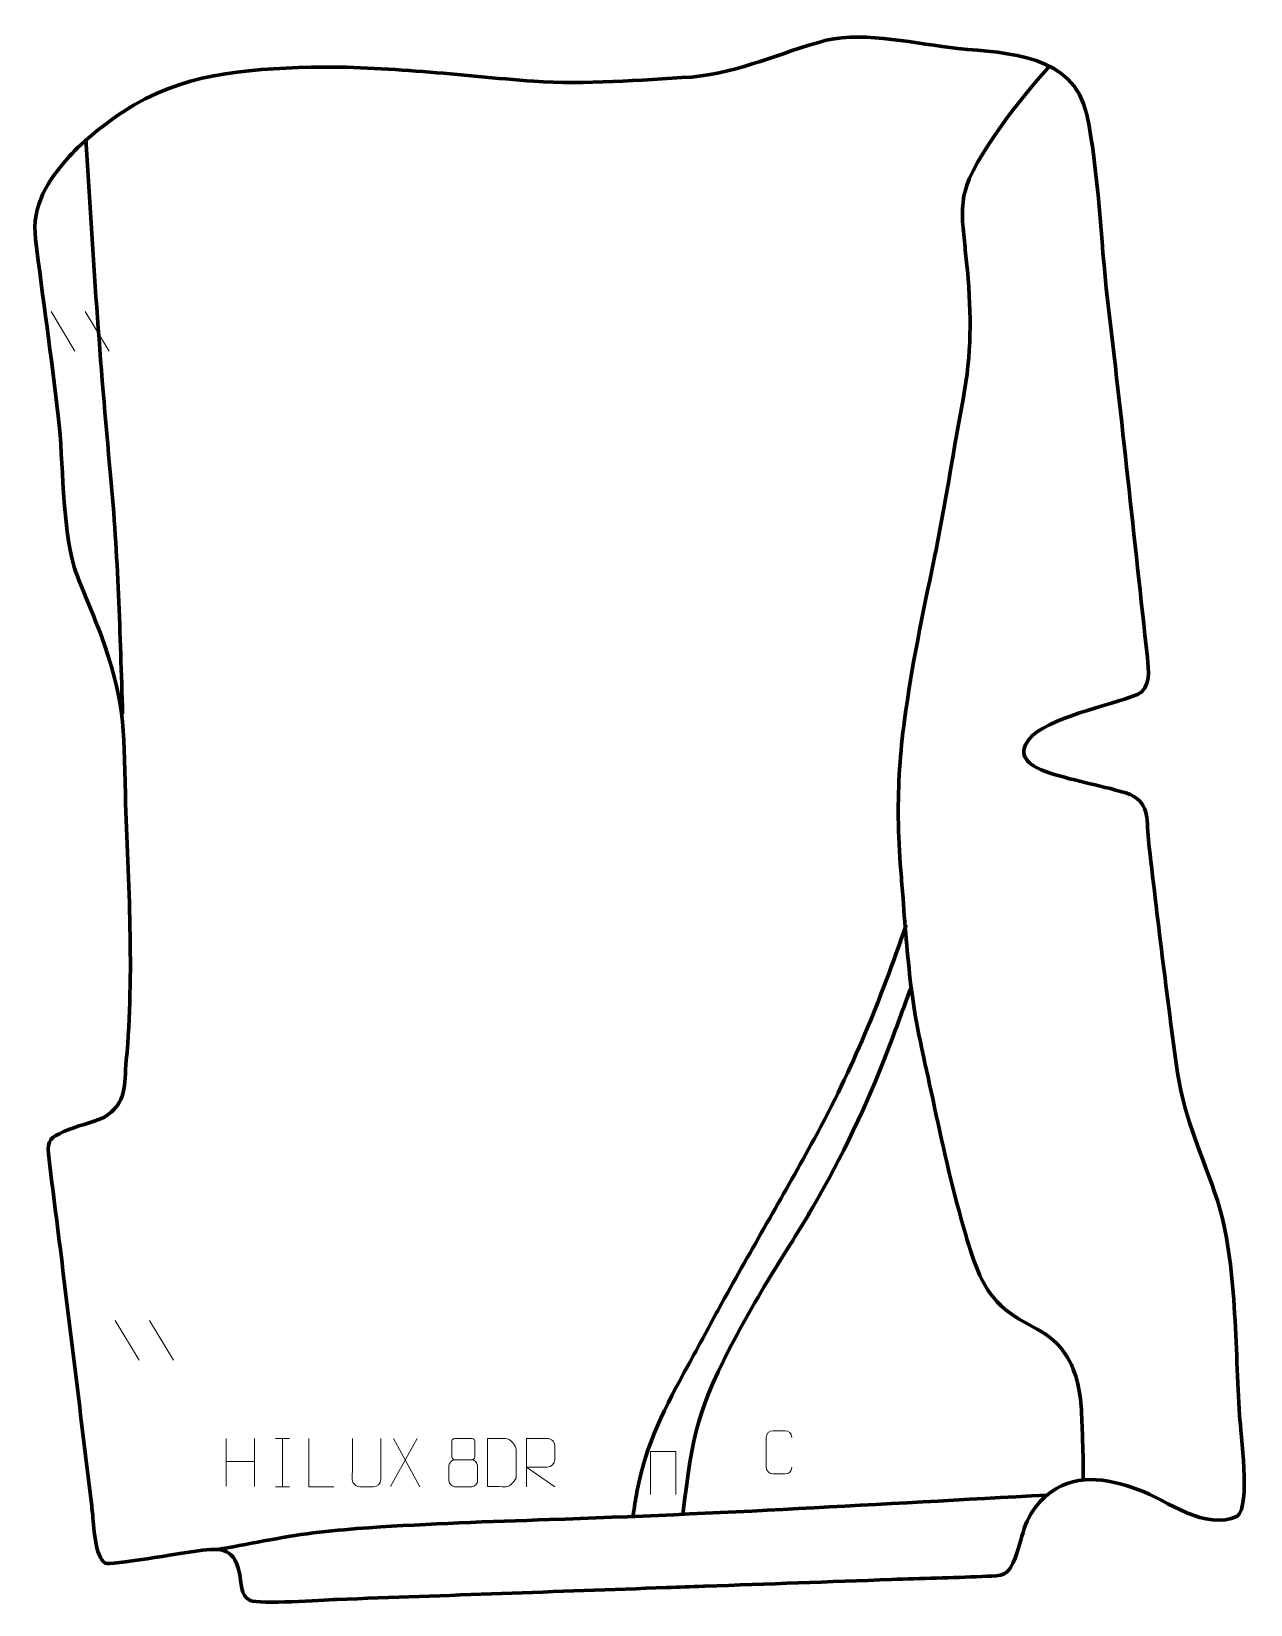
# Model space of a CAD drawing. Header units: millimetres. Extents: x -315 to 316, y -406 to 408.
import ezdxf

# ---------------------------------------------------------------- set-up
doc = ezdxf.new("R2010")
doc.units = ezdxf.units.MM
doc.header["$MEASUREMENT"] = 0
for name, color, linetype in [('layer 1', 7, 'Continuous'), ('layer 2', 7, 'Continuous'), ('layer 3', 7, 'Continuous')]:
    doc.layers.add(name, color=color, linetype=linetype)

msp = doc.modelspace()

# ---------------------------------------------------------------- linework, layer by layer
at = {"layer": 'layer 1', "color": 250, "lineweight": 9}
for points in [[(-304.6466, 262.9823), (-304.6466, 262.9823), (-292.2823, 242.438), (-292.2823, 242.438)], [(-286.9167, 262.9823), (-286.9167, 262.9823), (-274.5524, 242.438), (-274.5524, 242.438)], [(-271.4085, -259.2735), (-271.4085, -259.2735), (-259.0442, -279.8178), (-259.0442, -279.8178)], [(-253.6786, -259.2735), (-253.6786, -259.2735), (-241.3143, -279.8178), (-241.3143, -279.8178)], [(-214.04, -320.256), (-214.04, -320.256), (-214.04, -345.0335), (-214.04, -345.0335)], [(-199.3967, -320.256), (-199.3967, -320.256), (-199.3967, -345.2095), (-199.3967, -345.2095)], [(-188.3834, -320.2737), (-188.3834, -320.2737), (-181.2153, -320.2737), (-181.2153, -320.2737)], [(-184.7994, -320.2737), (-184.7994, -320.2737), (-184.7994, -345.2272), (-184.7994, -345.2272)], [(-115.1309, -320.2737), (-115.1309, -320.2737), (-128.8715, -345.1695), (-128.8715, -345.1695)], [(-127.4169, -320.2737), (-127.4169, -320.2737), (-113.6763, -345.2272), (-113.6763, -345.2272)], [(-214.04, -332.1383), (-214.04, -332.1383), (-199.3967, -332.1379), (-199.3967, -332.1379)], [(-188.3834, -345.2272), (-188.3834, -345.2272), (-181.2153, -345.2272), (-181.2153, -345.2272)]]:
    msp.add_open_spline(points, degree=3, dxfattribs=at)
for points, knots in [([(78.8634, -335.1984), (78.7382, -337.2794), (77.236, -338.6046), (75.3123, -338.6143), (75.3123, -338.6143), (73.2237, -338.614), (71.1351, -338.614), (69.0468, -338.6143), (69.0468, -338.6143), (67.3226, -338.7087), (65.5562, -337.0208), (65.5662, -335.214), (65.5662, -335.214), (65.5666, -330.0458), (65.5666, -324.8781), (65.5662, -319.7107), (65.5662, -319.7107), (65.57, -317.7956), (67.1345, -316.2557), (69.0624, -316.2678), (69.0624, -316.2678), (71.1454, -316.2678), (73.2289, -316.2678), (75.3123, -316.2678), (75.3123, -316.2678), (77.0558, -316.236), (78.8395, -317.5719), (78.8634, -319.7553)], [0, 0, 0, 0, 0.125, 0.125, 0.125, 0.125, 0.25, 0.25, 0.25, 0.25, 0.375, 0.375, 0.375, 0.375, 0.5, 0.5, 0.5, 0.5, 0.625, 0.625, 0.625, 0.625, 0.75, 0.75, 0.75, 0.75, 1, 1, 1, 1]), ([(-158.3248, -345.2273), (-158.3248, -345.2273), (-171.2739, -345.2273), (-171.2739, -345.2273), (-171.2739, -345.2273), (-171.2739, -345.2273), (-171.2739, -320.2737), (-171.2739, -320.2737)], [0, 0, 0, 0, 0.33333333, 0.33333333, 0.33333333, 0.33333333, 1, 1, 1, 1]), ([(-133.9467, -320.2695), (-133.9471, -325.809), (-133.8513, -336.0108), (-133.8509, -341.5512), (-133.8509, -341.5512), (-133.9907, -343.7907), (-135.6679, -345.2169), (-137.8156, -345.2274), (-137.8156, -345.2274), (-140.1475, -345.227), (-142.4794, -345.227), (-144.8109, -345.2274), (-144.8109, -345.2274), (-146.7359, -345.3289), (-148.708, -343.5124), (-148.6968, -341.5679), (-148.6968, -341.5679), (-148.6965, -336.006), (-148.6011, -325.8306), (-148.6015, -320.2695)], [0, 0, 0, 0, 0.16666667, 0.16666667, 0.16666667, 0.16666667, 0.33333333, 0.33333333, 0.33333333, 0.33333333, 0.5, 0.5, 0.5, 0.5, 0.66666667, 0.66666667, 0.66666667, 0.66666667, 1, 1, 1, 1]), ([(-97.2273, -321.7396), (-97.2273, -323.9526), (-97.2273, -327.6349), (-97.2273, -329.8482), (-97.2273, -329.8482), (-97.2123, -330.3556), (-96.4049, -331.287), (-95.7048, -331.2858), (-95.7048, -331.2858), (-92.7349, -331.2856), (-89.7647, -331.3705), (-86.7943, -331.3708), (-86.7943, -331.3708), (-85.9972, -331.3666), (-85.2765, -330.5763), (-85.2791, -329.8556), (-85.2791, -329.8556), (-85.2794, -327.6396), (-85.2794, -323.9549), (-85.2791, -321.7396), (-85.2791, -321.7396), (-85.2976, -321.0288), (-85.909, -320.2684), (-86.7429, -320.2758), (-86.7429, -320.2758), (-89.76, -320.2761), (-92.7769, -320.2761), (-95.7935, -320.2758), (-95.7935, -320.2758), (-96.4199, -320.2682), (-97.244, -320.9792), (-97.2273, -321.7396)], [0, 0, 0, 0, 0.11111111, 0.11111111, 0.11111111, 0.11111111, 0.22222222, 0.22222222, 0.22222222, 0.22222222, 0.33333333, 0.33333333, 0.33333333, 0.33333333, 0.44444444, 0.44444444, 0.44444444, 0.44444444, 0.55555556, 0.55555556, 0.55555556, 0.55555556, 0.66666667, 0.66666667, 0.66666667, 0.66666667, 0.77777778, 0.77777778, 0.77777778, 0.77777778, 1, 1, 1, 1]), ([(-78.6662, -345.1991), (-76.3344, -345.1987), (-71.3842, -345.2227), (-69.0527, -345.223), (-69.0527, -345.223), (-67.1277, -345.3284), (-63.8091, -341.7868), (-63.8203, -339.7695), (-63.8203, -339.7695), (-63.8207, -333.9994), (-63.8207, -331.8297), (-63.8203, -326.0604), (-63.8203, -326.0604), (-63.8246, -323.9223), (-67.1991, -320.2622), (-69.3515, -320.2757), (-69.3515, -320.2757), (-71.6772, -320.2757), (-76.4015, -320.2757), (-78.7276, -320.2757), (-78.7276, -320.2757), (-78.7272, -326.0226), (-78.6659, -339.4518), (-78.6662, -345.1991)], [0, 0, 0, 0, 0.14285714, 0.14285714, 0.14285714, 0.14285714, 0.28571429, 0.28571429, 0.28571429, 0.28571429, 0.42857143, 0.42857143, 0.42857143, 0.42857143, 0.57142857, 0.57142857, 0.57142857, 0.57142857, 0.71428571, 0.71428571, 0.71428571, 0.71428571, 1, 1, 1, 1]), ([(-58.6059, -345.2272), (-58.6059, -345.2272), (-58.6059, -320.2737), (-58.6059, -320.2737), (-58.6059, -320.2737), (-55.0111, -320.2737), (-51.4156, -320.2737), (-47.8204, -320.2737), (-47.8204, -320.2737), (-45.4951, -320.3114), (-43.9378, -321.8014), (-43.9419, -324.1678), (-43.9419, -324.1678), (-43.9423, -326.2033), (-43.9423, -329.2627), (-43.9419, -331.2987), (-43.9419, -331.2987), (-43.9484, -333.1742), (-45.7607, -335.116), (-47.7702, -335.1351), (-47.7702, -335.1351), (-47.7702, -335.1351), (-58.6059, -335.1351), (-58.6059, -335.1351), (-58.6059, -335.1351), (-58.6059, -335.1351), (-43.9512, -345.2272), (-43.9512, -345.2272)], [0, 0, 0, 0, 0.125, 0.125, 0.125, 0.125, 0.25, 0.25, 0.25, 0.25, 0.375, 0.375, 0.375, 0.375, 0.5, 0.5, 0.5, 0.5, 0.625, 0.625, 0.625, 0.625, 0.75, 0.75, 0.75, 0.75, 1, 1, 1, 1]), ([(-98.6861, -334.2578), (-98.6861, -337.4286), (-98.6861, -339.1307), (-98.6861, -342.3021), (-98.6861, -342.3021), (-98.6946, -343.524), (-96.9967, -345.2167), (-95.7441, -345.2252), (-95.7441, -345.2252), (-92.761, -345.2249), (-89.7777, -345.2249), (-86.7943, -345.2252), (-86.7943, -345.2252), (-85.471, -345.2135), (-83.8506, -343.5919), (-83.8617, -342.2927), (-83.8617, -342.2927), (-83.862, -339.1245), (-83.862, -337.4257), (-83.8617, -334.2578), (-83.8617, -334.2578), (-83.9314, -332.8774), (-85.5092, -331.2988), (-86.8146, -331.3049), (-86.8146, -331.3049), (-89.7912, -331.3052), (-92.7678, -331.3052), (-95.7441, -331.3049), (-95.7441, -331.3049), (-96.8236, -331.2985), (-98.6699, -332.8774), (-98.6861, -334.2578)], [0, 0, 0, 0, 0.11111111, 0.11111111, 0.11111111, 0.11111111, 0.22222222, 0.22222222, 0.22222222, 0.22222222, 0.33333333, 0.33333333, 0.33333333, 0.33333333, 0.44444444, 0.44444444, 0.44444444, 0.44444444, 0.55555556, 0.55555556, 0.55555556, 0.55555556, 0.66666667, 0.66666667, 0.66666667, 0.66666667, 0.77777778, 0.77777778, 0.77777778, 0.77777778, 1, 1, 1, 1]), ([(5.6618, -349.3417), (5.6618, -349.3417), (5.6618, -326.9914), (5.6618, -326.9914), (5.6618, -326.9914), (5.6618, -326.9914), (18.7801, -326.9914), (18.7801, -326.9914), (18.7801, -326.9914), (18.7801, -326.9914), (18.7801, -349.3417), (18.7801, -349.3417)], [0, 0, 0, 0, 0.25, 0.25, 0.25, 0.25, 0.5, 0.5, 0.5, 0.5, 1, 1, 1, 1])]:
    msp.add_open_spline(points, degree=3, knots=knots, dxfattribs=at)
at = {"layer": 'layer 2', "color": 142, "lineweight": 158}
for points, knots in [([(212.4788, 390.3251), (199.6177, 376.2083), (172.454, 342.6116), (168.281, 324.6206), (168.281, 324.6206), (166.2292, 315.7751), (167.3624, 306.7449), (168.2924, 297.8345), (168.2924, 297.8345), (168.7222, 293.7054), (169.2037, 289.5887), (169.6024, 285.4551), (169.6024, 285.4551), (169.6024, 285.4551), (169.6917, 284.5081), (169.6917, 284.5081), (169.6917, 284.5081), (171.74, 260.1634), (171.8846, 241.9152), (167.4903, 217.6919), (167.4903, 217.6919), (162.7537, 192.6716), (158.985, 167.4936), (154.0351, 142.5095), (154.0351, 142.5095), (154.0351, 142.5095), (153.8483, 141.5698), (153.8483, 141.5698), (153.8483, 141.5698), (153.3507, 139.0765), (152.8428, 136.5862), (152.3277, 134.0964), (152.3277, 134.0964), (146.5638, 106.6363), (140.8477, 79.3411), (137.1131, 51.5073), (137.1131, 51.5073), (134.9263, 34.6816), (133.7229, 18.1241), (133.9035, 1.1478), (133.9035, 1.1478), (134.0372, -8.0471), (134.5294, -17.1834), (135.2237, -26.3512), (135.2237, -26.3512), (135.6055, -31.142), (136.001, -35.9301), (136.3598, -40.7228), (136.3598, -40.7228), (137.5473, -56.9002), (138.8434, -72.9926), (140.8623, -89.0935), (140.8623, -89.0935), (143.5039, -108.9168), (148.3549, -128.4483), (152.5146, -147.9945), (152.5146, -147.9945), (152.5146, -147.9945), (152.7133, -148.9339), (152.7133, -148.9339), (152.7133, -148.9339), (157.4106, -171.158), (162.4657, -193.1502), (168.8568, -214.9599), (168.8568, -214.9599), (173.105, -229.1195), (177.3878, -243.7757), (189.3127, -253.4528), (189.3127, -253.4528), (202.2744, -263.9711), (214.6735, -264.298), (223.1653, -281.4204), (223.1653, -281.4204), (223.6539, -282.4463), (224.0794, -283.4505), (224.5185, -284.4969), (224.5185, -284.4969), (224.9918, -285.708), (225.3728, -286.8631), (225.7735, -288.0974), (225.7735, -288.0974), (225.7735, -288.0974), (226.4123, -290.1611), (226.4123, -290.1611), (226.4123, -290.1611), (228.9745, -299.9455), (228.9857, -311.3729), (229.3143, -321.4796), (229.3143, -321.4796), (229.5963, -328.3694), (229.8298, -334.9197), (229.5985, -341.8148)], [0, 0, 0, 0, 0.04166667, 0.04166667, 0.04166667, 0.04166667, 0.08333333, 0.08333333, 0.08333333, 0.08333333, 0.125, 0.125, 0.125, 0.125, 0.16666667, 0.16666667, 0.16666667, 0.16666667, 0.20833333, 0.20833333, 0.20833333, 0.20833333, 0.25, 0.25, 0.25, 0.25, 0.29166667, 0.29166667, 0.29166667, 0.29166667, 0.33333333, 0.33333333, 0.33333333, 0.33333333, 0.375, 0.375, 0.375, 0.375, 0.41666667, 0.41666667, 0.41666667, 0.41666667, 0.45833333, 0.45833333, 0.45833333, 0.45833333, 0.5, 0.5, 0.5, 0.5, 0.54166667, 0.54166667, 0.54166667, 0.54166667, 0.58333333, 0.58333333, 0.58333333, 0.58333333, 0.625, 0.625, 0.625, 0.625, 0.66666667, 0.66666667, 0.66666667, 0.66666667, 0.70833333, 0.70833333, 0.70833333, 0.70833333, 0.75, 0.75, 0.75, 0.75, 0.79166667, 0.79166667, 0.79166667, 0.79166667, 0.83333333, 0.83333333, 0.83333333, 0.83333333, 0.875, 0.875, 0.875, 0.875, 0.91666667, 0.91666667, 0.91666667, 0.91666667, 1, 1, 1, 1]), ([(-286.672, 352.3415), (-283.114, 294.0043), (-279.3964, 236.31), (-273.8143, 178.103), (-273.8143, 178.103), (-269.9817, 137.0373), (-268.8542, 95.9393), (-267.6033, 54.7401)], [0, 0, 0, 0, 0.33333333, 0.33333333, 0.33333333, 0.33333333, 1, 1, 1, 1]), ([(138.0301, -54.4113), (124.3145, -94.1825), (110.5222, -128.2998), (90.3208, -165.3511), (90.3208, -165.3511), (75.2575, -192.9785), (59.2297, -220.0683), (44.0131, -247.6133), (44.0131, -247.6133), (40.1892, -254.5594), (36.4049, -261.5243), (32.6626, -268.5146), (32.6626, -268.5146), (30.2806, -272.9817), (27.8831, -277.4331), (25.4337, -281.8638), (25.4337, -281.8638), (13.1522, -304.0318), (3.4544, -322.6506), (-1.3873, -347.9056), (-1.3873, -347.9056), (-2.0884, -351.9232), (-2.6881, -355.9587), (-3.293, -359.9917), (-3.293, -359.9917), (-3.293, -359.9917), (-3.4489, -361.029), (-3.4489, -361.029)], [0, 0, 0, 0, 0.125, 0.125, 0.125, 0.125, 0.25, 0.25, 0.25, 0.25, 0.375, 0.375, 0.375, 0.375, 0.5, 0.5, 0.5, 0.5, 0.625, 0.625, 0.625, 0.625, 0.75, 0.75, 0.75, 0.75, 1, 1, 1, 1]), ([(22.3407, -359.8487), (27.6566, -316.9717), (29.8036, -305.0747), (50.4474, -266.4669), (50.4474, -266.4669), (58.449, -251.537), (67.1762, -237.0588), (76.1613, -222.7055), (76.1613, -222.7055), (80.757, -215.3839), (85.3074, -208.0772), (89.6538, -200.6024), (89.6538, -200.6024), (104.7263, -174.5116), (117.6323, -147.8895), (128.3631, -119.7226), (128.3631, -119.7226), (128.3631, -119.7226), (128.7104, -118.8007), (128.7104, -118.8007), (128.7104, -118.8007), (132.6403, -108.3291), (136.4718, -97.8204), (140.3467, -87.3285), (140.3467, -87.3285), (140.3467, -87.3285), (140.6791, -86.4289), (140.6791, -86.4289)], [0, 0, 0, 0, 0.125, 0.125, 0.125, 0.125, 0.25, 0.25, 0.25, 0.25, 0.375, 0.375, 0.375, 0.375, 0.5, 0.5, 0.5, 0.5, 0.625, 0.625, 0.625, 0.625, 0.75, 0.75, 0.75, 0.75, 1, 1, 1, 1]), ([(210.9311, -349.5299), (125.0948, -354.2142), (39.2909, -359.3927), (-46.6325, -362.267), (-46.6325, -362.267), (-77.7829, -363.2787), (-108.8987, -364.3737), (-140.0004, -366.4615), (-140.0004, -366.4615), (-148.5856, -367.0552), (-157.1215, -367.799), (-165.674, -368.7606), (-165.674, -368.7606), (-182.8102, -370.7302), (-199.7594, -374.4885), (-216.7466, -377.4573), (-216.7466, -377.4573), (-216.7466, -377.4573), (-217.6886, -377.6189), (-217.6886, -377.6189), (-217.6886, -377.6189), (-217.6886, -377.6189), (-218.3605, -377.7317), (-218.3605, -377.7317)], [0, 0, 0, 0, 0.14285714, 0.14285714, 0.14285714, 0.14285714, 0.28571429, 0.28571429, 0.28571429, 0.28571429, 0.42857143, 0.42857143, 0.42857143, 0.42857143, 0.57142857, 0.57142857, 0.57142857, 0.57142857, 0.71428571, 0.71428571, 0.71428571, 0.71428571, 1, 1, 1, 1])]:
    msp.add_open_spline(points, degree=3, knots=knots, dxfattribs=at)
at = {"layer": 'layer 3', "color": 242, "lineweight": 158}
msp.add_open_spline([(-169.9239, 389.4547), (-130.851, 390.1419), (-93.4859, 385.177), (-54.7385, 382.1472), (-54.7385, 382.1472), (-27.7639, 380.3856), (-0.0102, 382.8571), (26.9832, 384.3519), (26.9832, 384.3519), (53.4437, 387.1905), (71.8948, 396.7752), (96.6373, 403.4176), (96.6373, 403.4176), (117.7809, 407.9501), (143.2999, 401.5521), (164.823, 399.0782), (164.823, 399.0782), (190.8008, 396.776), (224.3007, 396.2539), (231.5218, 364.9978), (231.5218, 364.9978), (237.9156, 333.8132), (238.4655, 300.9051), (242.2644, 269.175), (242.2644, 269.175), (249.5397, 207.5246), (256.1129, 145.7345), (262.8528, 84.0191), (262.8528, 84.0191), (263.5519, 77.5987), (264.8301, 67.9882), (257.6685, 64.7213), (257.6685, 64.7213), (243.5391, 59.1846), (210.6173, 52.5987), (201.6583, 41.6546), (201.6583, 41.6546), (194.9657, 33.4792), (201.5884, 28.1165), (209.3241, 25.2028), (209.3241, 25.2028), (223.5555, 20.2261), (237.5289, 18.0885), (251.6274, 13.8554), (251.6274, 13.8554), (264.7008, 9.1935), (262.1258, 1.3903), (263.4379, -10.4078), (263.4379, -10.4078), (267.9231, -50.6225), (272.9605, -90.9642), (278.4398, -131.0564), (278.4398, -131.0564), (282.6107, -156.0506), (291.2447, -173.7483), (299.1535, -197.0513), (299.1535, -197.0513), (309.2346, -229.4715), (308.3442, -273.9587), (310.53, -308.3728), (310.53, -308.3728), (311.2935, -317.6827), (316.2594, -355.0222), (309.474, -360.5038), (309.474, -360.5038), (292.7666, -368.3272), (273.4939, -352.4637), (258.2185, -346.7793), (258.2185, -346.7793), (241.2596, -340.7239), (224.7401, -337.6031), (209.8263, -350.4092), (209.8263, -350.4092), (197.0928, -362.8715), (199.539, -370.495), (193.2959, -384.7861), (193.2959, -384.7861), (189.9012, -392.5572), (184.6807, -391.2874), (177.0909, -391.6759), (177.0909, -391.6759), (161.6465, -392.4664), (145.8446, -392.7115), (130.3367, -393.2683), (130.3367, -393.2683), (98.2307, -394.4211), (66.1248, -395.5741), (34.0188, -396.7269), (34.0188, -396.7269), (34.0188, -396.7269), (33.0651, -396.7612), (33.0651, -396.7612), (33.0651, -396.7612), (26.7076, -396.9895), (20.3499, -397.2178), (13.9922, -397.4461), (13.9922, -397.4461), (-42.9086, -399.4892), (-99.8095, -401.5325), (-156.7103, -403.5757), (-156.7103, -403.5757), (-164.6896, -403.8943), (-196.1574, -406.2227), (-201.6441, -404.1506), (-201.6441, -404.1506), (-206.7495, -401.5852), (-206.1575, -394.768), (-207.117, -389.9383), (-207.117, -389.9383), (-209.9785, -375.5362), (-218.3361, -377.0916), (-230.6797, -378.7521), (-230.6797, -378.7521), (-236.4861, -379.5917), (-274.3564, -385.9198), (-276.518, -384.8291), (-276.518, -384.8291), (-281.9501, -382.0885), (-282.6115, -364.403), (-283.1863, -358.7022), (-283.1863, -358.7022), (-283.3612, -357.0983), (-283.5439, -355.4976), (-283.7336, -353.8953), (-283.7336, -353.8953), (-289.1533, -309.6398), (-294.5727, -265.3842), (-299.9921, -221.1287), (-299.9921, -221.1287), (-301.9565, -205.1015), (-304.1464, -188.9434), (-305.9263, -172.9156), (-305.9263, -172.9156), (-306.6038, -165.6198), (-304.7442, -164.5386), (-298.0353, -161.4282), (-298.0353, -161.4282), (-291.0762, -158.4312), (-284.0287, -156.939), (-277.3143, -154.1708), (-277.3143, -154.1708), (-264.9735, -146.212), (-266.9344, -137.6429), (-265.6808, -124.5233), (-265.6808, -124.5233), (-261.5157, -78.8211), (-264.6201, -32.9205), (-266.1712, 12.8335), (-266.1712, 12.8335), (-267.1381, 48.8061), (-266.3745, 61.8075), (-279.277, 96.8226), (-279.277, 96.8226), (-283.4754, 107.9357), (-288.6856, 119.0491), (-292.4999, 130.2037), (-292.4999, 130.2037), (-299.2488, 154.5224), (-298.0307, 183.5903), (-300.9262, 209.035), (-300.9262, 209.035), (-304.4544, 239.6437), (-308.9004, 270.0924), (-312.6804, 300.6555), (-312.6804, 300.6555), (-314.7864, 317.6834), (-306.0975, 331.1928), (-295.1712, 343.3515), (-295.1712, 343.3515), (-287.9617, 351.3743), (-276.3674, 360.4401), (-267.3345, 366.4378), (-267.3345, 366.4378), (-236.8367, 386.2944), (-205.2611, 388.3777), (-169.9239, 389.4547)], degree=3, knots=[0, 0, 0, 0, 0.02222222, 0.02222222, 0.02222222, 0.02222222, 0.04444444, 0.04444444, 0.04444444, 0.04444444, 0.06666667, 0.06666667, 0.06666667, 0.06666667, 0.08888889, 0.08888889, 0.08888889, 0.08888889, 0.11111111, 0.11111111, 0.11111111, 0.11111111, 0.13333333, 0.13333333, 0.13333333, 0.13333333, 0.15555556, 0.15555556, 0.15555556, 0.15555556, 0.17777778, 0.17777778, 0.17777778, 0.17777778, 0.2, 0.2, 0.2, 0.2, 0.22222222, 0.22222222, 0.22222222, 0.22222222, 0.24444444, 0.24444444, 0.24444444, 0.24444444, 0.26666667, 0.26666667, 0.26666667, 0.26666667, 0.28888889, 0.28888889, 0.28888889, 0.28888889, 0.31111111, 0.31111111, 0.31111111, 0.31111111, 0.33333333, 0.33333333, 0.33333333, 0.33333333, 0.35555556, 0.35555556, 0.35555556, 0.35555556, 0.37777778, 0.37777778, 0.37777778, 0.37777778, 0.4, 0.4, 0.4, 0.4, 0.42222222, 0.42222222, 0.42222222, 0.42222222, 0.44444444, 0.44444444, 0.44444444, 0.44444444, 0.46666667, 0.46666667, 0.46666667, 0.46666667, 0.48888889, 0.48888889, 0.48888889, 0.48888889, 0.51111111, 0.51111111, 0.51111111, 0.51111111, 0.53333333, 0.53333333, 0.53333333, 0.53333333, 0.55555556, 0.55555556, 0.55555556, 0.55555556, 0.57777778, 0.57777778, 0.57777778, 0.57777778, 0.6, 0.6, 0.6, 0.6, 0.62222222, 0.62222222, 0.62222222, 0.62222222, 0.64444444, 0.64444444, 0.64444444, 0.64444444, 0.66666667, 0.66666667, 0.66666667, 0.66666667, 0.68888889, 0.68888889, 0.68888889, 0.68888889, 0.71111111, 0.71111111, 0.71111111, 0.71111111, 0.73333333, 0.73333333, 0.73333333, 0.73333333, 0.75555556, 0.75555556, 0.75555556, 0.75555556, 0.77777778, 0.77777778, 0.77777778, 0.77777778, 0.8, 0.8, 0.8, 0.8, 0.82222222, 0.82222222, 0.82222222, 0.82222222, 0.84444444, 0.84444444, 0.84444444, 0.84444444, 0.86666667, 0.86666667, 0.86666667, 0.86666667, 0.88888889, 0.88888889, 0.88888889, 0.88888889, 0.91111111, 0.91111111, 0.91111111, 0.91111111, 0.93333333, 0.93333333, 0.93333333, 0.93333333, 0.95555556, 0.95555556, 0.95555556, 0.95555556, 1, 1, 1, 1], dxfattribs=at)

doc.saveas('drawing.dxf')
